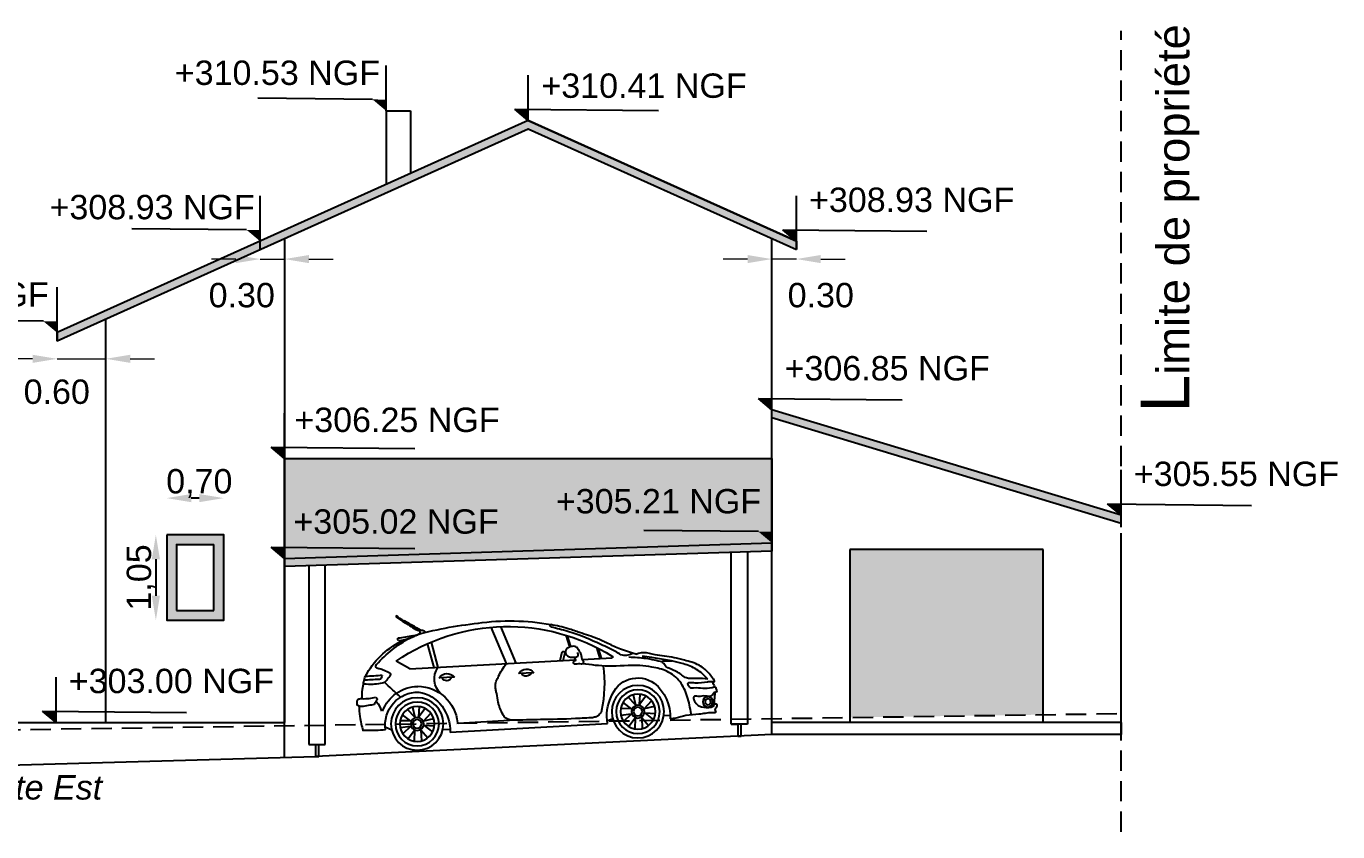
# Model space of a CAD drawing. Header units: millimetres. Extents: x 1514 to 1688, y 984 to 1013.
# Drawn here: x 1564.65 to 1580.8, y 986.61 to 996.53 of the extents above; entities that cross this region are included whole.
import ezdxf

# ---------------------------------------------------------------- set-up
doc = ezdxf.new("R2010")
doc.units = ezdxf.units.MM
doc.linetypes.add('CACHE', pattern=[0.375, 0.25, -0.125])
for name, color, linetype in [('AUTOS', 250, 'Continuous'), ('Capa1', 250, 'Continuous'), ('Cotations', 1, 'Continuous'), ('Cotations2', 7, 'Continuous'), ('Limites', 7, 'Continuous'), ('Menuiseries', 7, 'Continuous'), ('Murs', 7, 'Continuous'), ('Surf Toiture', 12, 'Continuous'), ('Texte', 7, 'Continuous'), ('Toiture', 7, 'Continuous')]:
    doc.layers.add(name, color=color, linetype=linetype)
doc.layers.add('Débord toiture', color=7, linetype='Continuous', true_color=0x171717)
doc.layers.add('Surf Menuiserie', color=7, linetype='Continuous', true_color=0x171717)
doc.styles.get("Standard").update_dxf_attribs({"font": 'arial.ttf'})
doc.dimstyles.new('ISO-25', dxfattribs={"dimtxt": 2.5, "dimasz": 2.5, "dimexe": 1.25, "dimexo": 0.625, "dimtad": 1, "dimtxsty": 'Standard', "dimcen": 2.5, "dimadec": 0, "dimazin": 0, "dimtfac": 1, "dimtmove": 0, "dimatfit": 3, "dimfxl": 1, "dimarcsym": 0})
pattern_1 = [(0, (6.8005, 0), (0, 6.985), [5.08, -1.905]), (90, (6.8005, 0), (-6.985, 4e-16), [5.08, -1.905])]
pattern_2 = [(0, (6.8005, 0.12), (0, 6.985), [5.08, -1.905]), (90, (6.8005, 0.12), (-6.985, 4e-16), [5.08, -1.905])]

# ---------------------------------------------------------------- blocks, each defined once
blk = doc.blocks.new('Citroen')
at = {"layer": 'AUTOS'}
for p, q in [((-1.767, 1.182), (-1.93, 0.724)), ((-1.648, 1.181), (-1.811, 0.724)), ((-2.619, 0.889), (-2.584, 1.025)), ((-2.604, 0.886), (-2.567, 1.032)), ((-0.902, 1.04), (-0.968, 0.724)), ((-0.855, 1.023), (-0.918, 0.724)), ((-2.987, 0.724), (-2.956, 0.848)), ((-2.971, 0.724), (-2.937, 0.859)), ((-2.516, 0.724), (-2.544, 0.819)), ((-2.476, 0.724), (-2.507, 0.831)), ((-0.623, 0.724), (-0.46, 0.83)), ((-2.747, 0.724), (-3.118, 0.724)), ((-0.623, 0.724), (-2.668, 0.724)), ((-2.146, 0.593), (-1.958, 0.593)), ((-1.166, 0.593), (-0.978, 0.593)), ((-3.481, 0.076), (-3.573, 0.168)), ((-3.507, 0.229), (-3.424, 0.128)), ((-3.424, 0.128), (-3.438, 0.254)), ((-3.352, 0.253), (-3.373, 0.128)), ((-3.373, 0.128), (-3.289, 0.228)), ((-3.32, 0.084), (-3.222, 0.166)), ((-0.759, 0.076), (-0.851, 0.168)), ((-0.785, 0.229), (-0.702, 0.128)), ((-0.702, 0.128), (-0.716, 0.254)), ((-0.63, 0.253), (-0.651, 0.128)), ((-0.651, 0.128), (-0.567, 0.228)), ((-0.597, 0.084), (-0.5, 0.166)), ((-3.61, 0.005), (-3.484, 0.02)), ((-3.481, 0.076), (-3.606, 0.1)), ((-3.484, 0.02), (-3.583, -0.068)), ((-3.32, 0.084), (-3.19, 0.095)), ((-3.314, 0.015), (-3.213, -0.067)), ((-3.314, 0.015), (-3.186, 0.007)), ((-1.884, 0.021), (-1.884, 0.021)), ((-1.884, 0.021), (-1.182, 0.021)), ((-0.888, 0.005), (-0.762, 0.02)), ((-0.759, 0.076), (-0.884, 0.1)), ((-0.762, 0.02), (-0.861, -0.068)), ((-0.597, 0.084), (-0.468, 0.095)), ((-0.592, 0.015), (-0.491, -0.067)), ((-0.592, 0.015), (-0.464, 0.007)), ((-0.359, -0.018), (-0.281, 0.027)), ((-3.793, -0.027), (-3.713, -0.027)), ((-3.518, -0.137), (-3.44, -0.036)), ((-3.44, -0.036), (-3.438, -0.168)), ((-3.36, -0.037), (-3.349, -0.166)), ((-3.36, -0.037), (-3.277, -0.135)), ((-3.083, -0.027), (-3.013, -0.051)), ((-3.015, -0.084), (-1.076, -0.084)), ((-1.077, -0.047), (-0.986, -0.047)), ((-0.796, -0.137), (-0.718, -0.036)), ((-0.718, -0.036), (-0.716, -0.168)), ((-0.638, -0.037), (-0.627, -0.166)), ((-0.638, -0.037), (-0.555, -0.135))]:
    blk.add_line(p, q, dxfattribs=at)
for centre, radius in [((-3.398, 0.043), 0.323), ((-0.676, 0.043), 0.323), ((-4.265, 0.115), 0.0631), ((-3.398, 0.043), 0.269), ((-3.398, 0.043), 0.215), ((-0.676, 0.043), 0.269), ((-0.676, 0.043), 0.215), ((-4.265, 0.115), 0.0356), ((-3.398, 0.043), 0.0799), ((-3.398, 0.043), 0.0532), ((-0.676, 0.043), 0.0799), ((-0.676, 0.043), 0.0532)]:
    blk.add_circle(centre, radius, dxfattribs=at)
for centre, radius, start, end in [((-1.723, -1.256), 2.438, 58.8125, 125.045), ((-1.732, -1.531), 2.782, 84.9847, 103.598), ((-1.718, -3.473), 4.718, 77.2958, 87.3147), ((-0.808, 1.165), 0.0249, 90.1887, 186.8074), ((-0.672, 1.3), 0.178, 238.4914, 259.666), ((-1.285, -0.534), 1.758, 68.6765, 70.6788), ((-0.467, 2.239), 1.129, 259.085, 268.4123), ((-0.518, 1.432), 0.353, 248.6765, 272.0792), ((-1.286, -0.259), 1.506, 44.841, 64.8507), ((-0.939, 0.139), 1.014, 33.5461, 68.5539), ((-0.519, 1.099), 0.0242, 306.6969, 26.9294), ((-2.522, 0.813), 0.0231, 51.1804, 164.2341), ((-3.118, 0.733), 0.00898, 125.045, 270), ((-2.668, 0.735), 0.00898, 309.7175, 2.3167), ((-1.176, 0.572), 0.257, 316.9633, 36.1437), ((-1.471, 0.5), 1.537, 175.2311, 195.7795), ((-2.052, 0.528), 0.114, 34.5038, 145.4962), ((-2.052, 0.62), 0.0658, 204.483, 335.517), ((-0.679, 0.012), 0.494, 93.5081, 177.942), ((-1.072, 0.528), 0.114, 34.5038, 145.4962), ((-1.072, 0.62), 0.0658, 204.483, 335.517), ((-0.689, 0.035), 0.47, 23.9289, 92.5028), ((-4.124, 0.245), 0.237, 151.6747, 167.83), ((-3.259, -0.013), 0.534, 132.2395, 185.8206), ((-3.401, 0.11), 0.348, 22.3401, 128.6226), ((-0.617, -0.012), 0.456, 102.8604, 145.7838), ((-0.684, 0.031), 0.403, 354.5359, 94.8255), ((0.009, 0.174), 0.26, 139.6583, 168.4776), ((-3.587, -0.025), 0.575, 354.1837, 27.7855), ((-0.529, -0.047), 0.549, 147.8955, 183.8103), ((-1.182, 0.03), 0.00898, 270, 357.942)]:
    blk.add_arc(centre, radius, start, end, dxfattribs=at)
for points, knots in [([(-0.808, 1.19), (-0.802, 1.189), (-0.79, 1.188), (-0.773, 1.2), (-0.731, 1.228), (-0.671, 1.266), (-0.602, 1.308), (-0.549, 1.345), (-0.516, 1.361), (-0.496, 1.389), (-0.488, 1.38), (-0.491, 1.371), (-0.529, 1.345), (-0.586, 1.301), (-0.67, 1.246), (-0.721, 1.203), (-0.767, 1.189), (-0.773, 1.168), (-0.768, 1.156), (-0.765, 1.148)], [0, 0, 0, 0, 0.0180246, 0.0408843, 0.0652672, 0.1875559, 0.2753225, 0.3388828, 0.3975344, 0.4151268, 0.421768, 0.4299784, 0.441707, 0.5753133, 0.6726587, 0.7734121, 0.8038161, 0.8158868, 0.8436572, 0.8436572, 0.8436572, 0.8436572]), ([(-3.377, 0.763), (-3.356, 0.755), (-3.314, 0.74), (-3.239, 0.742), (-3.141, 0.817), (-2.987, 0.893), (-2.794, 0.997), (-2.594, 1.079), (-2.457, 1.121), (-2.39, 1.141)], [0.006435, 0.006435, 0.006435, 0.006435, 0.083329, 0.155278, 0.242876, 0.485872, 0.732132, 0.973709, 1.208446, 1.208446, 1.208446, 1.208446]), ([(-2.39, 1.141), (-2.386, 1.146), (-2.376, 1.157), (-2.378, 1.168), (-2.382, 1.174)], [0, 0, 0, 0, 0.01994077, 0.04537347, 0.04537347, 0.04537347, 0.04537347]), ([(-2.709, 0.846), (-2.715, 0.834), (-2.726, 0.815), (-2.737, 0.781), (-2.742, 0.749), (-2.748, 0.715), (-2.768, 0.688), (-2.747, 0.662), (-2.715, 0.673), (-2.684, 0.668), (-2.652, 0.667), (-2.635, 0.687), (-2.642, 0.717), (-2.679, 0.713), (-2.668, 0.724), (-2.663, 0.728)], [0, 0, 0, 0, 0.0438307, 0.0736981, 0.1169937, 0.1510667, 0.1929067, 0.2096918, 0.2463292, 0.2900729, 0.3210023, 0.3420293, 0.3707798, 0.3977268, 0.4157376, 0.4157376, 0.4157376, 0.4157376]), ([(-2.709, 0.843), (-2.705, 0.855), (-2.697, 0.876), (-2.666, 0.892), (-2.637, 0.89), (-2.609, 0.889), (-2.585, 0.878), (-2.56, 0.863), (-2.543, 0.831), (-2.554, 0.792), (-2.587, 0.759), (-2.623, 0.76), (-2.655, 0.755), (-2.66, 0.741), (-2.659, 0.735)], [0, 0, 0, 0, 0.0385518, 0.072405, 0.107879, 0.1339857, 0.1658034, 0.193001, 0.2315528, 0.2788049, 0.318069, 0.3769444, 0.3982467, 0.4165045, 0.4165045, 0.4165045, 0.4165045]), ([(-2.695, 0.811), (-2.698, 0.798), (-2.703, 0.774), (-2.676, 0.747), (-2.657, 0.751), (-2.649, 0.754)], [0, 0, 0, 0, 0.0413337, 0.0772582, 0.103694, 0.103694, 0.103694, 0.103694]), ([(-4.28, 0.396), (-4.236, 0.403), (-4.167, 0.413), (-4.079, 0.411), (-4.011, 0.42), (-3.964, 0.463), (-3.899, 0.514), (-3.835, 0.542), (-3.772, 0.573), (-3.758, 0.607), (-3.702, 0.66), (-3.78, 0.651), (-3.848, 0.643)], [0, 0, 0, 0, 0.1469175, 0.2334483, 0.2947035, 0.3686926, 0.4407437, 0.5707486, 0.6041177, 0.6675065, 0.6930311, 0.8266548, 0.8266548, 0.8266548, 0.8266548]), ([(-0.28, 0.662), (-0.271, 0.64), (-0.261, 0.614), (-0.175, 0.618), (-0.112, 0.617), (-0.052, 0.616)], [0, 0, 0, 0, 0.0665705, 0.0763088, 0.2790456, 0.2790456, 0.2790456, 0.2790456]), ([(-0.49, 0.384), (-0.456, 0.419), (-0.395, 0.482), (-0.333, 0.545), (-0.303, 0.578)], [0.0025439, 0.0025439, 0.0025439, 0.0025439, 0.1651824, 0.2959418, 0.2959418, 0.2959418, 0.2959418]), ([(-0.044, 0.585), (-0.036, 0.558), (-0.017, 0.495), (-0.014, 0.428), (-0.012, 0.39)], [0.0101262, 0.0101262, 0.0101262, 0.0101262, 0.1047684, 0.2317557, 0.2317557, 0.2317557, 0.2317557])]:
    blk.add_open_spline(points, degree=3, knots=knots, dxfattribs=at)
for points in [[(-3.423, 0.747), (-3.225, 0.824), (-3.076, 0.901), (-2.95, 0.967), (-2.736, 1.055), (-2.598, 1.11), (-2.386, 1.173)], [(-4.34, 0.401), (-4.252, 0.517), (-4.181, 0.572), (-4.005, 0.643), (-3.879, 0.681), (-3.648, 0.731), (-3.51, 0.764), (-3.445, 0.758), (-3.417, 0.747)], [(-4.28, 0.396), (-4.148, 0.522), (-3.989, 0.599), (-3.604, 0.698), (-3.488, 0.72)], [(-4.052, -0.02), (-4.015, 0.196), (-3.935, 0.383), (-3.784, 0.517), (-3.599, 0.581), (-3.454, 0.607), (-3.064, 0.622), (-2.752, 0.67)], [(-3.73, 0.637), (-3.532, 0.689), (-3.325, 0.717)], [(-0.376, 0.686), (-0.384, 0.677), (-0.379, 0.661), (-0.351, 0.624), (-0.318, 0.59), (-0.302, 0.577), (-0.274, 0.57), (-0.077, 0.565), (-0.045, 0.579), (-0.047, 0.598), (-0.071, 0.663), (-0.094, 0.7)], [(-0.376, 0.686), (-0.306, 0.722), (-0.252, 0.745), (-0.211, 0.764), (-0.206, 0.783), (-0.218, 0.804)], [(-4.339, 0.405), (-4.356, 0.37), (-4.356, 0.359), (-4.323, 0.359), (-4.272, 0.359), (-4.123, 0.355), (-4.045, 0.361), (-4.026, 0.353), (-4.039, 0.329), (-4.058, 0.303), (-4.099, 0.299), (-4.328, 0.29), (-4.367, 0.29), (-4.373, 0.275), (-4.377, 0.254), (-4.38, 0.234), (-4.352, 0.226), (-4.328, 0.204), (-4.313, 0.185), (-4.239, 0.189), (-4.147, 0.189), (-4.095, 0.187), (-4.09, 0.17), (-4.121, 0.103), (-4.144, 0.077), (-4.183, 0.06), (-4.302, 0.049), (-4.334, 0.064), (-4.345, 0.099), (-4.354, 0.178), (-4.362, 0.228)], [(-0.184, 0.399), (-0.201, 0.381), (-0.194, 0.362), (-0.173, 0.33), (-0.159, 0.311), (-0.129, 0.306), (0.035, 0.306), (0.047, 0.315), (0.049, 0.341), (0.038, 0.381), (0.026, 0.39), (-0.017, 0.392), (-0.185, 0.399)], [(0.028, 0.306), (0.024, 0.173), (-0.005, -0.003)], [(-4.345, 0.088), (-4.371, 0.077), (-4.362, 0.04), (-4.347, 0.004), (-4.356, -0.016), (-4.319, -0.022), (-4.147, -0.031), (-3.985, -0.039), (-3.86, -0.063), (-3.791, -0.067)], [(-0.283, -0.009), (-0.161, -0.009), (-0.061, -0.002), (0, 0)]]:
    blk.add_spline(points, degree=3, dxfattribs=at)
blk.add_open_spline([(-0.28, 0.662), (-0.21, 0.662), (-0.14, 0.661), (-0.07, 0.661)], degree=3, dxfattribs=at)
at = {"layer": 'Capa1'}
blk.add_spline([(-1.687, 0.255), (-1.675, 0.362), (-1.667, 0.404), (-1.664, 0.455), (-1.666, 0.48), (-1.694, 0.545), (-1.71, 0.575), (-1.811, 0.724)], degree=3, dxfattribs=at)
blk.add_open_spline([(-2.95, 0.082), (-2.951, 0.077), (-2.946, 0.069), (-2.944, 0.062), (-2.936, 0.052), (-2.924, 0.035), (-2.904, 0.02), (-2.882, 0.009), (-2.859, 0.003), (-2.829, -0.002), (-2.77, 0), (-2.571, -0.002), (-2.271, 0.009), (-1.991, 0.018), (-1.841, 0.022), (-1.798, 0.037), (-1.758, 0.057), (-1.73, 0.109), (-1.713, 0.162), (-1.694, 0.214), (-1.689, 0.241), (-1.687, 0.255)], degree=3, knots=[0.278834, 0.278834, 0.278834, 0.278834, 0.294762, 0.29981, 0.312834, 0.337014, 0.368912, 0.394537, 0.419522, 0.446423, 0.495163, 0.61751, 1.111199, 1.497737, 1.55691, 1.608703, 1.65055, 1.701399, 1.79662, 1.838688, 1.88713, 1.88713, 1.88713, 1.88713], dxfattribs=at)
blk = doc.blocks.new('*D37')
at = {"layer": 'Cotations2', "color": 0, "lineweight": -2, "transparency": 16777216}
blk.add_line((1566.785, 990.722), (1566.685, 990.722), dxfattribs=at)
at = {"layer": 'Cotations2', "color": 0, "transparency": 16777216}
for points in [[(1566.685, 990.772), (1566.685, 990.672), (1566.385, 990.722)], [(1566.785, 990.772), (1566.785, 990.672), (1567.085, 990.722)]]:
    blk.add_solid(points, dxfattribs=at)
at = {"layer": 'Defpoints', "color": 0, "transparency": 16777216}
for p in [(1566.385, 990.722), (1566.385, 990.27), (1567.085, 990.27)]:
    blk.add_point(p, dxfattribs=at)
at = {"layer": 'Cotations2', "color": 0, "transparency": 16777216, "insert": (1566.785, 990.902), "char_height": 0.3, "attachment_point": 5}
blk.add_mtext('0,70', dxfattribs=at)
blk = doc.blocks.new('*D38')
at = {"layer": 'Cotations2', "color": 0, "lineweight": -2, "transparency": 16777216}
blk.add_line((1566.25, 989.97), (1566.25, 989.52), dxfattribs=at)
at = {"layer": 'Cotations2', "color": 0, "transparency": 16777216}
for points in [[(1566.2, 989.97), (1566.3, 989.97), (1566.25, 990.27)], [(1566.2, 989.52), (1566.3, 989.52), (1566.25, 989.22)]]:
    blk.add_solid(points, dxfattribs=at)
at = {"layer": 'Defpoints', "color": 0, "transparency": 16777216}
for p in [(1566.385, 990.27), (1566.25, 989.22), (1566.385, 989.22)]:
    blk.add_point(p, dxfattribs=at)
at = {"layer": 'Cotations2', "color": 0, "transparency": 16777216, "insert": (1566.069, 989.745), "char_height": 0.3, "attachment_point": 5, "rotation": 90}
blk.add_mtext('1,05', dxfattribs=at)
blk = doc.blocks.new('*D53')
at = {"layer": 'Defpoints', "color": 0, "transparency": 16777216}
for p in [(1573.835, 993.784), (1574.136, 993.784), (1573.835, 993.665)]:
    blk.add_point(p, dxfattribs=at)
at = {"layer": 'Toiture', "color": 0, "lineweight": 0, "transparency": 16777216}
for p, q in [((1573.535, 993.665), (1573.235, 993.665)), ((1574.136, 993.665), (1573.835, 993.665)), ((1574.436, 993.665), (1574.736, 993.665))]:
    blk.add_line(p, q, dxfattribs=at)
at = {"layer": 'Toiture', "color": 0, "transparency": 16777216}
for points in [[(1573.535, 993.715), (1573.535, 993.615), (1573.835, 993.665)], [(1574.436, 993.715), (1574.436, 993.615), (1574.136, 993.665)]]:
    blk.add_solid(points, dxfattribs=at)
at = {"layer": 'Toiture', "color": 0, "transparency": 16777216, "insert": (1574.437, 993.219), "char_height": 0.3, "attachment_point": 5}
blk.add_mtext('0.30', dxfattribs=at)
blk = doc.blocks.new('*D54')
at = {"layer": 'Defpoints', "color": 0, "transparency": 16777216}
for p in [(1565.635, 992.93), (1565.033, 992.659), (1565.635, 992.437)]:
    blk.add_point(p, dxfattribs=at)
at = {"layer": 'Toiture', "color": 0, "lineweight": 0, "transparency": 16777216}
for p, q in [((1564.733, 992.437), (1564.433, 992.437)), ((1565.033, 992.437), (1565.635, 992.437)), ((1565.935, 992.437), (1566.235, 992.437))]:
    blk.add_line(p, q, dxfattribs=at)
at = {"layer": 'Toiture', "color": 0, "transparency": 16777216}
for points in [[(1564.733, 992.487), (1564.733, 992.387), (1565.033, 992.437)], [(1565.935, 992.487), (1565.935, 992.387), (1565.635, 992.437)]]:
    blk.add_solid(points, dxfattribs=at)
at = {"layer": 'Toiture', "color": 0, "transparency": 16777216, "insert": (1565.03, 992.03), "char_height": 0.3, "attachment_point": 5}
blk.add_mtext('0.60', dxfattribs=at)
blk = doc.blocks.new('*D55')
at = {"layer": 'Defpoints', "color": 0, "transparency": 16777216}
for p in [(1567.534, 993.784), (1567.835, 993.784), (1567.835, 993.665)]:
    blk.add_point(p, dxfattribs=at)
at = {"layer": 'Toiture', "color": 0, "lineweight": 0, "transparency": 16777216}
for p, q in [((1567.234, 993.665), (1566.934, 993.665)), ((1567.534, 993.665), (1567.835, 993.665)), ((1568.135, 993.665), (1568.435, 993.665))]:
    blk.add_line(p, q, dxfattribs=at)
at = {"layer": 'Toiture', "color": 0, "transparency": 16777216}
for points in [[(1567.234, 993.715), (1567.234, 993.615), (1567.534, 993.665)], [(1568.135, 993.715), (1568.135, 993.615), (1567.835, 993.665)]]:
    blk.add_solid(points, dxfattribs=at)
at = {"layer": 'Toiture', "color": 0, "transparency": 16777216, "insert": (1567.308, 993.219), "char_height": 0.3, "attachment_point": 5}
blk.add_mtext('0.30', dxfattribs=at)

msp = doc.modelspace()

# ---------------------------------------------------------------- hatches: boundary and pattern name
at = {"layer": 'Cotations', "transparency": 33554687}
h = msp.add_hatch(color=256, dxfattribs=at)
h.dxf.hatch_style = 1
h.paths.add_polyline_path([(1568.918, 995.63), (1569.085, 995.49), (1569.085, 995.629)])
h = msp.add_hatch(color=256, dxfattribs=at)
h.dxf.hatch_style = 1
h.paths.add_polyline_path([(1570.668, 995.51), (1570.835, 995.37), (1570.835, 995.509)])
h = msp.add_hatch(color=256, dxfattribs=at)
h.dxf.hatch_style = 1
h.paths.add_polyline_path([(1567.367, 994.025), (1567.534, 993.884), (1567.534, 994.023)])
h = msp.add_hatch(color=256, dxfattribs=at)
h.dxf.hatch_style = 1
h.paths.add_polyline_path([(1573.969, 994.025), (1574.136, 993.884), (1574.136, 994.023)])
h = msp.add_hatch(color=256, dxfattribs=at)
h.dxf.hatch_style = 1
h.paths.add_polyline_path([(1564.866, 992.899), (1565.033, 992.759), (1565.033, 992.898)])
h = msp.add_hatch(color=256, dxfattribs=at)
h.dxf.hatch_style = 1
h.paths.add_polyline_path([(1573.668, 991.95), (1573.835, 991.81), (1573.835, 991.949)])
h = msp.add_hatch(color=256, dxfattribs=at)
h.dxf.hatch_style = 1
h.paths.add_polyline_path([(1567.668, 991.35), (1567.835, 991.21), (1567.835, 991.349)])
h = msp.add_hatch(color=256, dxfattribs=at)
h.dxf.hatch_style = 1
h.paths.add_polyline_path([(1577.968, 990.65), (1578.135, 990.51), (1578.135, 990.649)])
h = msp.add_hatch(color=256, dxfattribs=at)
h.dxf.hatch_style = 1
h.paths.add_polyline_path([(1573.668, 990.31), (1573.835, 990.17), (1573.835, 990.309)])
h = msp.add_hatch(color=256, dxfattribs=at)
h.dxf.hatch_style = 1
h.paths.add_polyline_path([(1567.668, 990.12), (1567.835, 989.98), (1567.835, 990.119)])
h = msp.add_hatch(color=256, dxfattribs=at)
h.dxf.hatch_style = 1
h.paths.add_polyline_path([(1564.855, 988.1), (1565.022, 987.96), (1565.022, 988.099)])
at = {"layer": 'Débord toiture', "transparency": 33554687}
h = msp.add_hatch(color=256, dxfattribs=at)
h.dxf.hatch_style = 1
h.paths.add_polyline_path([(1570.835, 995.27), (1565.033, 992.659), (1565.033, 992.759), (1570.835, 995.37), (1574.136, 993.884), (1574.136, 993.784)])
h = msp.add_hatch(color=256, dxfattribs=at)
h.dxf.hatch_style = 1
h.paths.add_polyline_path([(1578.135, 990.51), (1578.135, 990.41), (1573.835, 991.71), (1573.835, 991.81)])
h = msp.add_hatch(dxfattribs=at)
h.set_pattern_fill('ANGLE', color=256)
h.set_pattern_definition(pattern_2)
h.paths.add_polyline_path([(1573.835, 990.53), (1567.835, 990.53), (1567.835, 990.43), (1573.835, 990.43)])
h = msp.add_hatch(color=256, dxfattribs=at)
h.dxf.hatch_style = 1
h.paths.add_polyline_path([(1573.835, 990.07), (1573.835, 990.17), (1567.835, 989.98), (1567.835, 989.88)])
at = {"layer": 'Surf Menuiserie', "transparency": 33554687}
h = msp.add_hatch(dxfattribs=at)
h.set_pattern_fill('ANGLE', color=256)
h.set_pattern_definition(pattern_1)
h.paths.add_polyline_path([(1566.385, 990.27), (1566.385, 989.22), (1567.085, 989.22), (1567.085, 990.27)])
h.paths.add_polyline_path([(1566.505, 989.34), (1566.505, 990.15), (1566.965, 990.15), (1566.965, 989.34)], flags=16)
h = msp.add_hatch(color=256, dxfattribs=at)
h.dxf.hatch_style = 1
h.paths.add_polyline_path([(1567.085, 990.27), (1566.385, 990.27), (1566.385, 989.22), (1567.085, 989.22)])
h.paths.add_polyline_path([(1566.965, 990.15), (1566.965, 989.34), (1566.505, 989.34), (1566.505, 990.15)], flags=16)
h = msp.add_hatch(dxfattribs=at)
h.set_pattern_fill('ANGLE', color=256)
h.set_pattern_definition(pattern_1)
h.paths.add_polyline_path([(1574.795, 987.96), (1577.175, 987.96), (1577.175, 990.09), (1574.795, 990.09)])
h = msp.add_hatch(dxfattribs=at)
h.set_pattern_fill('ANGLE', color=256)
h.set_pattern_definition([(0, (0, 0), (0, 6.985), [5.08, -1.905]), (90, (0, 0), (-6.985, 4e-16), [5.08, -1.905])])
h.paths.add_polyline_path([(1577.175, 990.09), (1574.795, 990.09), (1574.795, 987.96), (1577.175, 987.96)])
h = msp.add_hatch(color=256, dxfattribs=at)
h.dxf.hatch_style = 1
h.paths.add_polyline_path([(1577.175, 990.09), (1574.795, 990.09), (1574.795, 988.021), (1577.175, 988.056)])
at = {"layer": 'Surf Toiture', "transparency": 33554508}
h = msp.add_hatch(dxfattribs=at)
h.set_pattern_fill('ANGLE', color=256)
h.set_pattern_definition(pattern_2)
h.paths.add_polyline_path([(1573.835, 991.71), (1573.835, 991.81), (1567.835, 991.81), (1567.835, 990.53), (1573.835, 990.53)])
h = msp.add_hatch(color=256, dxfattribs=at)
h.dxf.hatch_style = 1
h.paths.add_polyline_path([(1573.835, 991.21), (1567.835, 991.21), (1567.835, 989.98), (1573.835, 990.17)])

# ---------------------------------------------------------------- linework, layer by layer
at = {"layer": 'Cotations'}
for p, q in [((1569.085, 995.49), (1569.085, 996.049)), ((1570.835, 995.37), (1570.835, 995.929)), ((1568.918, 995.63), (1567.507, 995.644)), ((1570.835, 995.37), (1570.668, 995.51)), ((1570.668, 995.51), (1572.44, 995.493)), ((1567.534, 993.884), (1567.534, 994.444)), ((1574.136, 993.884), (1574.136, 994.444)), ((1567.367, 994.025), (1565.956, 994.038)), ((1574.136, 993.884), (1573.969, 994.025)), ((1573.969, 994.025), (1575.741, 994.008)), ((1565.033, 992.759), (1565.033, 993.319)), ((1564.866, 992.899), (1563.455, 992.913)), ((1573.835, 991.81), (1573.835, 992.369)), ((1573.835, 991.81), (1573.668, 991.95)), ((1573.668, 991.95), (1575.44, 991.933)), ((1567.835, 991.21), (1567.835, 991.769)), ((1567.835, 991.21), (1567.668, 991.35)), ((1567.668, 991.35), (1569.44, 991.333)), ((1578.135, 990.51), (1578.135, 991.069)), ((1573.835, 990.17), (1573.835, 990.729)), ((1567.835, 989.98), (1567.835, 990.539)), ((1578.135, 990.51), (1577.968, 990.65)), ((1577.968, 990.65), (1579.74, 990.633)), ((1573.668, 990.31), (1572.257, 990.324)), ((1567.835, 989.98), (1567.668, 990.12)), ((1567.668, 990.12), (1569.44, 990.103)), ((1565.022, 987.96), (1565.022, 988.519)), ((1565.022, 987.96), (1564.855, 988.1)), ((1564.855, 988.1), (1566.627, 988.083))]:
    msp.add_line(p, q, dxfattribs=at)
at = {"layer": 'Cotations2', "linetype": 'CACHE'}
msp.add_line((1556.833, 987.76), (1578.135, 988.07), dxfattribs=at)
at = {"layer": 'Cotations2'}
msp.add_line((1578.135, 987.96), (1578.135, 988.07), dxfattribs=at)
at = {"layer": 'Limites', "linetype": 'CACHE', "transparency": 33554636}
msp.add_line((1578.135, 986.614), (1578.135, 996.474), dxfattribs=at)
at = {"layer": 'Limites'}
for p, q in [((1559.547, 987.96), (1565.635, 987.96)), ((1578.135, 987.96), (1578.135, 987.81)), ((1573.835, 987.81), (1568.215, 987.539)), ((1578.135, 987.81), (1573.835, 987.81)), ((1562.833, 987.39), (1568.215, 987.539))]:
    msp.add_line(p, q, dxfattribs=at)
at = {"layer": 'Menuiseries'}
for p, q in [((1565.033, 992.659), (1565.033, 992.759)), ((1566.505, 990.15), (1566.505, 989.34)), ((1566.965, 989.34), (1566.965, 990.15)), ((1577.175, 990.09), (1574.795, 990.09)), ((1574.795, 990.09), (1574.795, 987.96)), ((1577.175, 987.96), (1577.175, 990.09)), ((1566.505, 989.34), (1566.965, 989.34)), ((1565.635, 987.96), (1565.635, 989.22)), ((1576.185, 987.96), (1575.285, 987.96))]:
    msp.add_line(p, q, dxfattribs=at)
for points in [[(1566.385, 990.27), (1566.385, 989.22), (1567.085, 989.22), (1567.085, 990.27), (1566.385, 990.27)], [(1566.505, 990.15), (1566.505, 990.15), (1566.965, 990.15)]]:
    msp.add_lwpolyline(points, dxfattribs=at)
at = {"layer": 'Murs'}
for p, q in [((1567.835, 993.92), (1567.835, 987.96)), ((1573.835, 987.96), (1573.835, 993.92)), ((1565.635, 987.96), (1565.635, 992.93)), ((1573.835, 991.71), (1573.835, 991.81)), ((1573.835, 987.81), (1573.835, 991.59)), ((1578.135, 990.41), (1578.135, 990.51)), ((1578.135, 987.96), (1578.135, 990.29)), ((1565.635, 987.96), (1567.835, 987.96)), ((1578.135, 987.96), (1573.835, 987.96))]:
    msp.add_line(p, q, dxfattribs=at)
at = {"layer": 'Toiture'}
for p, q in [((1570.835, 995.37), (1565.033, 992.759)), ((1569.085, 995.49), (1569.085, 994.582)), ((1569.085, 995.49), (1569.385, 995.49)), ((1569.385, 995.49), (1569.385, 994.717)), ((1570.835, 995.37), (1574.136, 993.884)), ((1565.033, 992.659), (1570.835, 995.27)), ((1570.835, 995.27), (1574.136, 993.784)), ((1567.534, 993.784), (1567.534, 993.884)), ((1574.136, 993.884), (1574.136, 993.784)), ((1567.835, 991.81), (1567.835, 990.53)), ((1578.135, 990.51), (1573.835, 991.81)), ((1578.135, 990.41), (1573.835, 991.71)), ((1567.835, 987.529), (1567.835, 991.21)), ((1567.835, 991.21), (1573.835, 991.21)), ((1567.835, 991.21), (1567.835, 989.98)), ((1573.835, 991.21), (1573.835, 990.17)), ((1567.835, 990.53), (1567.835, 990.43)), ((1573.835, 990.53), (1573.835, 990.43)), ((1567.835, 989.98), (1573.835, 990.17)), ((1573.835, 990.07), (1567.835, 989.88)), ((1573.335, 987.94), (1573.335, 990.054)), ((1573.535, 990.06), (1573.535, 987.94)), ((1573.835, 990.17), (1573.835, 990.07)), ((1567.835, 989.98), (1567.835, 989.88)), ((1568.135, 989.889), (1568.135, 987.689)), ((1568.335, 987.689), (1568.335, 989.896)), ((1573.535, 987.94), (1573.335, 987.94)), ((1573.335, 987.94), (1573.415, 987.94)), ((1573.415, 987.94), (1573.415, 987.79)), ((1573.415, 987.79), (1573.455, 987.79)), ((1573.455, 987.79), (1573.455, 987.94)), ((1568.135, 987.689), (1568.335, 987.689)), ((1568.135, 987.689), (1568.215, 987.689)), ((1568.215, 987.689), (1568.215, 987.539)), ((1568.255, 987.539), (1568.255, 987.689)), ((1568.215, 987.539), (1568.255, 987.539))]:
    msp.add_line(p, q, dxfattribs=at)
msp.add_lwpolyline([(1574.136, 993.784), (1574.136, 993.884), (1570.835, 995.37), (1565.033, 992.759), (1565.033, 992.659), (1570.835, 995.27), (1574.136, 993.784)], dxfattribs=at)

# ---------------------------------------------------------------- block references
at = {"xscale": -1, "rotation": 3.19028149638112}
msp.add_blockref('Citroen', (1568.795, 987.861), dxfattribs=at)

# ---------------------------------------------------------------- texts
at = {"layer": 'Cotations', "char_height": 0.3, "attachment_point": 1}
for s, width, heights, insert in [('+310.53 NGF', 2.85786, [0.522], (1566.483, 996.109)), ('+310.41 NGF', 2.91226, [0.595], (1570.997, 995.95)), ('+308.93 NGF', 3.03917, [0.559], (1564.941, 994.455)), ('+308.93 NGF', 3.03917, [0.559], (1574.292, 994.545)), ('+307.80 NGF', 3.32926, [0.613], (1562.404, 993.378)), ('+306.25 NGF', 3.69713, [0.613], (1567.955, 991.836)), ('+305.55 NGF', 3.02995, [0.558], (1578.291, 991.171)), ('+305.21 NGF', 2.86277, [0.59], (1571.175, 990.834)), ('+305.02 NGF', 3.69713, [0.613], (1567.944, 990.584)), ('+303.00 NGF', 3.21352, [0.584], (1565.178, 988.621))]:
    msp.add_mtext_dynamic_manual_height_columns(s, width=width, gutter_width=12.5, heights=heights, dxfattribs=dict(at, insert=insert))
at = {"layer": 'Cotations'}
note = msp.add_mtext_dynamic_manual_height_columns('+306.85 NGF\\P', width=3.00291, gutter_width=12.5, heights=[0.45, 0], dxfattribs=dict(at, insert=(1573.991, 992.471), char_height=0.3, attachment_point=1))
at = {"layer": 'Texte', "insert": (1578.375, 991.774), "char_height": 0.6, "attachment_point": 1, "rotation": 90}
msp.add_mtext_dynamic_manual_height_columns('L{\\H0.66667x;imite de propriété}', width=8.45174, gutter_width=12.5, heights=[0.882], dxfattribs=at)
at = {"layer": 'Texte', "insert": (1563.121, 987.311), "char_height": 0.3, "attachment_point": 1}
msp.add_mtext_dynamic_manual_height_columns('{\\fArial|b0|i1|c0|p34;TF Limite Est}', width=2.90741, gutter_width=12.5, heights=[0.354], dxfattribs=at)

# ---------------------------------------------------------------- dimensions: what is measured, and where the dimension line sits
at = {"layer": 'Cotations2'}
dim = msp.add_linear_dim(base=(1566.385, 990.722), p1=(1567.085, 990.27), p2=(1566.385, 990.27), dimstyle='ISO-25', override={"dimtxt": 0.3, "dimasz": 0.3, "dimgap": 0, "dimzin": 0, "dimse1": 1, "dimse2": 1}, dxfattribs=at)
dim.commit()
dim.dimension.update_dxf_attribs({"geometry": '*D37', "text_midpoint": (1566.785, 990.722), "dimtype": 160})
dim = msp.add_linear_dim(base=(1566.25, 989.22), p1=(1566.385, 990.27), p2=(1566.385, 989.22), angle=90, dimstyle='ISO-25', override={"dimtxt": 0.3, "dimasz": 0.3, "dimgap": 0, "dimzin": 0, "dimse1": 1, "dimse2": 1}, dxfattribs=at)
dim.commit()
dim.dimension.update_dxf_attribs({"geometry": '*D38', "text_midpoint": (1566.069, 989.745)})
at = {"layer": 'Toiture'}
for base, p1, p2, picture, middle in [((1567.835, 993.665), (1567.534, 993.784), (1567.835, 993.784), '*D55', (1567.308, 993.219)), ((1573.835, 993.665), (1574.136, 993.784), (1573.835, 993.784), '*D53', (1574.437, 993.219)), ((1565.635, 992.437), (1565.033, 992.659), (1565.635, 992.93), '*D54', (1565.03, 992.03))]:
    dim = msp.add_linear_dim(base=base, p1=p1, p2=p2, dimstyle='ISO-25', override={"dimtxt": 0.3, "dimasz": 0.3, "dimzin": 0, "dimdsep": 46, "dimse1": 1, "dimse2": 1, "dimtmove": 2, "dimlwd": 0}, dxfattribs=at)
    dim.commit()
    dim.dimension.update_dxf_attribs({"geometry": picture, "text_midpoint": middle, "dimtype": 160})

doc.saveas('drawing.dxf')
